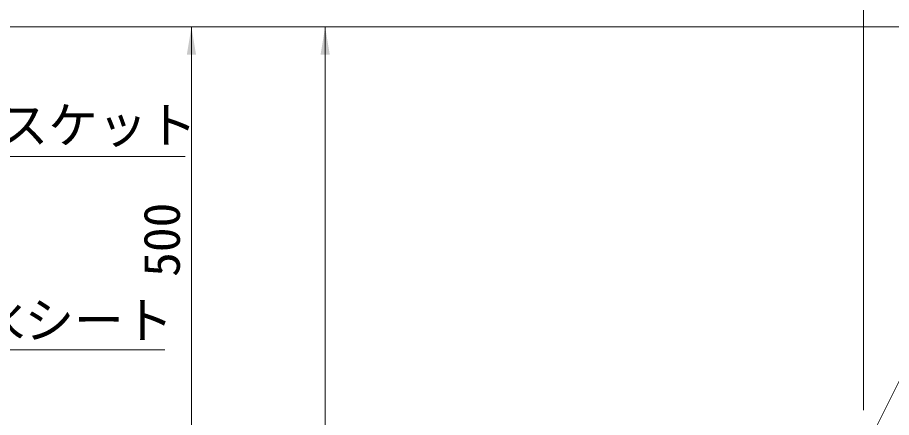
# Model space of a CAD drawing. Units: millimetres at full size, sheet at 1:30; details may follow other scales. Extents: x 47825 to 82541, y -23349 to -5561.
# Drawn here: x 53673 to 54700, y -17873 to -17403 of the extents above; entities that cross this region are included whole.
import ezdxf
from ezdxf.enums import TextEntityAlignment as Align

# ---------------------------------------------------------------- set-up
doc = ezdxf.new("R2010")
doc.units = ezdxf.units.MM
doc.header["$LTSCALE"] = 30
doc.layers.add('ハッチング', color=7, linetype='Continuous', lineweight=5)
doc.layers.add('寸法線', color=7, linetype='Continuous', lineweight=9)
doc.styles.add('ＭＳ ゴシック', font='')
doc.styles.get('ＭＳ ゴシック').set_extended_font_data('MS Gothic')

# ---------------------------------------------------------------- blocks, each defined once
blk = doc.blocks.new('filled_arrow')
at = {"color": 0, "linetype": 'Continuous', "lineweight": -2}
blk.add_solid([(7.5, 1.25), (0, 0), (7.5, -1.25)], dxfattribs=at)

msp = doc.modelspace()

# ---------------------------------------------------------------- linework, layer by layer
at = {"layer": 'ハッチング', "lineweight": 20}
for p, q in [((50987.33, -17414.6), (54917.33, -17414.6)), ((54917.33, -17414.6), (54667.33, -17914.6))]:
    msp.add_line(p, q, dxfattribs=at)
at = {"layer": '寸法線'}
for p, q in [((54667.33, -17864.6), (54667.33, -16995.72)), ((53396.33, -17414.6), (53877.79, -17414.6)), ((53396.33, -17414.6), (54034.94, -17414.6)), ((53877.79, -17414.6), (53877.79, -17914.6)), ((54034.94, -19544.6), (54034.94, -17414.6))]:
    msp.add_line(p, q, dxfattribs=at)
for points in [[(53127.33, -17686.02), (53405.7, -17566.65), (53870.48, -17566.65)], [(53432.94, -17904.6), (53552.59, -17793.95), (53846.51, -17793.95)]]:
    msp.add_lwpolyline(points, dxfattribs=at)

# ---------------------------------------------------------------- block references
at = {"layer": '寸法線', "xscale": 4.33, "yscale": 4.33, "rotation": 270}
for p in [(53877.79, -17414.6), (54034.94, -17414.6)]:
    msp.add_blockref('filled_arrow', p, dxfattribs=at)

# ---------------------------------------------------------------- texts
at = {"layer": '寸法線', "style": 'ＭＳ ゴシック'}
for s, p in [('ダストバスケット', (53418.2, -17508.54)), ('透水シート', (53565.09, -17737.67))]:
    msp.add_text(s, height=42.72, dxfattribs=at).set_placement(p, align=Align.TOP_LEFT)
msp.add_text('500', height=42.72, rotation=90, dxfattribs=at).set_placement((53842.79, -17664.6), align=Align.MIDDLE_CENTER)

doc.saveas('drawing.dxf')
